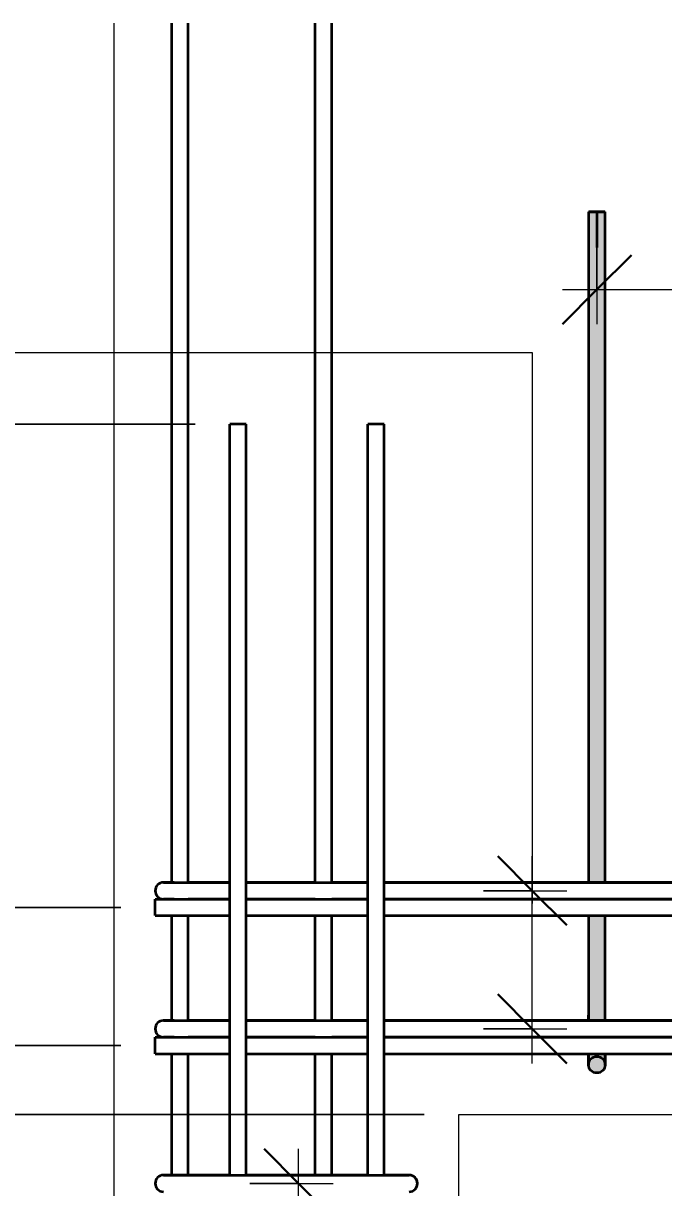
# Model space of a CAD drawing. Header units: millimetres. Extents: x -42469 to 17648, y -5898 to 81170.
# Drawn here: x 11741 to 12205, y 1797 to 2640 of the extents above; entities that cross this region are included whole.
import ezdxf

# ---------------------------------------------------------------- set-up
doc = ezdxf.new("R2010")
doc.units = ezdxf.units.MM
for name, color, linetype, lineweight in [('AA_Dim', 7, 'Continuous', 9), ('AA_Dim-25', 7, 'Continuous', 9), ('AA_Oformlenie', 7, 'Continuous', 9), ('AA_Vinoska', 7, 'Continuous', 9), ('AF_Stena_Опалубка', 253, 'Continuous', 18), ('KR_Armatura_Tonkie', 7, 'Continuous', 20)]:
    doc.layers.add(name, color=color, linetype=linetype, lineweight=lineweight)
doc.styles.add('ISOCPEUR_10', font='isocpeur.ttf', dxfattribs={"width": 0.9, "height": 62.5})
doc.styles.add('ISOCPEUR_11', font='isocpeur.ttf', dxfattribs={"width": 0.8, "height": 62.5})
doc.dimstyles.new('00_Точн_3_знака__прозр__3', dxfattribs={"dimscale": 304.8, "dimtxt": 62.248823, "dimasz": 0.139436, "dimexe": 0.123031, "dimexo": 0.082021, "dimgap": 0.008202, "dimtad": 1, "dimdec": 3, "dimrnd": 0.001, "dimdsep": 46, "dimtxsty": 'ISOCPEUR_10', "dimblk1": 'OBLIQUE', "dimblk2": 'OBLIQUE', "dimsah": 1, "dimcen": 0.09, "dimdle": 0.123031, "dimazin": 0, "dimtfac": 1, "dimtdec": 4, "dimtix": 1, "dimtmove": 1, "dimatfit": 3, "dimfxl": 1, "dimtvp": 1, "dimtolj": 1, "dimtzin": 0, "dimlwd": 18, "dimlwe": 18, "dimarcsym": 2})
doc.dimstyles.new('00_Точн_3_знака__прозр__4', dxfattribs={"dimscale": 304.8, "dimtxt": 62.248823, "dimasz": 0.139436, "dimexe": 0.123031, "dimexo": 0.082021, "dimgap": 0.008202, "dimtad": 1, "dimdec": 3, "dimrnd": 0.001, "dimdsep": 46, "dimtxsty": 'ISOCPEUR_10', "dimblk1": 'OBLIQUE', "dimblk2": 'OBLIQUE', "dimsah": 1, "dimcen": 0.09, "dimdle": 0.123031, "dimazin": 0, "dimtfac": 1, "dimtdec": 4, "dimtix": 1, "dimtmove": 0, "dimatfit": 3, "dimfxl": 1, "dimtvp": 1, "dimtolj": 1, "dimtzin": 0, "dimlwd": 18, "dimlwe": 18, "dimarcsym": 2})
doc.dimstyles.new('10_Раскладка_арматуры_с_засечками', dxfattribs={"dimscale": 304.8, "dimtxt": 0.18, "dimasz": 0.164042, "dimexe": 0.082021, "dimexo": 0, "dimgap": 0, "dimtad": 1, "dimdec": 3, "dimrnd": 0.001, "dimdsep": 46, "dimtxsty": 'ISOCPEUR_11', "dimblk1": 'OBLIQUE', "dimblk2": 'OBLIQUE', "dimsah": 1, "dimcen": 0.09, "dimdle": 0.082021, "dimazin": 0, "dimtfac": 1, "dimtdec": 4, "dimtix": 1, "dimtmove": 0, "dimatfit": 3, "dimfxl": 1, "dimtvp": 1, "dimtolj": 1, "dimtzin": 0, "dimlwd": 18, "dimlwe": 18, "dimarcsym": 2})
doc.dimstyles.new('10_Раскладка_арматуры_с_засечками_5', dxfattribs={"dimscale": 304.8, "dimtxt": 0.18, "dimasz": 0.164042, "dimexe": 0.082021, "dimexo": 0, "dimgap": 0, "dimtad": 1, "dimdec": 3, "dimrnd": 0.001, "dimdsep": 46, "dimtxsty": 'ISOCPEUR_11', "dimblk1": 'OBLIQUE', "dimblk2": 'OBLIQUE', "dimsah": 1, "dimcen": 0.09, "dimdle": 0.082021, "dimazin": 0, "dimtfac": 1, "dimtdec": 4, "dimtix": 1, "dimtmove": 2, "dimatfit": 3, "dimfxl": 1, "dimtvp": 1, "dimtolj": 1, "dimtzin": 0, "dimlwd": 18, "dimlwe": 18, "dimarcsym": 2})

# ---------------------------------------------------------------- blocks, each defined once
blk = doc.blocks.new('350_Стержень П торец СК-СГ _НесАрм_РабПлоск_ - 350_Стержень П торец СК-СГ _НесАрм_РабПлоск_-V37-Схема обрамления отверстия в стене 1200х1500')
at = {"layer": 'KR_Armatura_Tonkie', "lineweight": 35}
h = blk.add_hatch(color=256, dxfattribs=at)
h.paths.add_polyline_path([(77398.4, 1922), (77399.96, 1922), (77399.96, 1994), (77393.96, 1994), (77394.16, 1922), (77396.96, 1922)])
h.paths.add_polyline_path([(77398.66, 2018), (77399.96, 2018), (77399.96, 2503.86), (77393.96, 2503.86), (77394.16, 2018), (77398.4, 2018)])
h = blk.add_hatch(color=256, dxfattribs=at)
h.paths.add_polyline_path([(77399.96, 1922), (77405.96, 1922), (77405.75, 1994), (77399.96, 1994), (77399.96, 1931.3)])
h.paths.add_polyline_path([(77399.96, 2018), (77405.96, 2018), (77405.75, 2503.86), (77399.96, 2503.86), (77399.96, 2029.11)])
h = blk.add_hatch(color=256, dxfattribs=at)
h.paths.add_polyline_path([(77394.24, 1887.76), (77394.79, 1889.62), (77394.35, 1891.99), (77394.97, 1892.37), (77395.14, 1894), (77394.03, 1893.76), (77394.21, 1887.94)])
h.paths.add_polyline_path([(77395.65, 1890.16), (77395.94, 1890.42), (77396.96, 1891.2), (77399.41, 1891.93), (77399.96, 1892), (77399.96, 1892.3), (77395.55, 1894), (77395.65, 1890.19)])
h.paths.add_polyline_path([(77396.96, 1918), (77399.96, 1918), (77399.96, 1922), (77394.16, 1922), (77395.32, 1918), (77396.19, 1918)])
h.paths.add_polyline_path([(77395.09, 1918), (77393.96, 1922), (77394.47, 1918), (77394.76, 1918)])
h = blk.add_hatch(color=256, dxfattribs=at)
h.paths.add_polyline_path([(77405.96, 1886), (77405.53, 1889.24), (77405.46, 1888.25), (77405.79, 1887.26), (77405.96, 1886.01)])
h.paths.add_polyline_path([(77404.28, 1890.14), (77404.33, 1892.3), (77404.2, 1893.64), (77399.96, 1892), (77401.61, 1891.75), (77402.96, 1891.2), (77404.21, 1890.23)])
h.paths.add_polyline_path([(77405.84, 1918), (77405.95, 1918), (77405.75, 1922), (77405.75, 1918)])
h.paths.add_polyline_path([(77404.59, 1918), (77404.73, 1918), (77405.15, 1922), (77399.96, 1922), (77399.96, 1918), (77404.21, 1918)])
blk.add_hatch(color=256, dxfattribs=at).paths.add_polyline_path([(77399.96, 1880), (77401.61, 1880.25), (77402.96, 1880.8), (77404.69, 1882.4), (77405.15, 1883), (77405.75, 1884.45), (77405.96, 1886), (77405.75, 1887.55), (77405.15, 1889), (77404.2, 1890.24), (77402.96, 1891.2), (77401.51, 1891.8), (77399.96, 1892), (77398.4, 1891.8), (77396.96, 1891.2), (77395.71, 1890.24), (77394.76, 1889), (77394.16, 1887.55), (77393.96, 1886), (77394.16, 1884.45), (77395.22, 1882.4), (77395.71, 1881.76), (77396.96, 1880.8), (77398.4, 1880.2)])
at = {"layer": 'AA_Oformlenie'}
for start, end in [(90, 270), (270, 90)]:
    blk.add_arc((77399.96, 1886), 6, start, end, dxfattribs=at)
at = {"layer": 'KR_Armatura_Tonkie', "lineweight": 35}
for p, q in [((77393.96, 2503.86), (77393.96, 2018)), ((77393.96, 2503.86), (77399.96, 2503.86)), ((77399.96, 2503.86), (77394.16, 2503.86)), ((77394.16, 2503.86), (77399.96, 2503.86)), ((77399.96, 2503.86), (77394.16, 2503.86)), ((77399.96, 2503.86), (77401.51, 2503.86)), ((77401.51, 2503.86), (77399.96, 2503.86)), ((77399.96, 2503.86), (77405.96, 2503.86)), ((77401.51, 2503.86), (77399.96, 2503.86)), ((77399.96, 2503.86), (77399.96, 2477.88)), ((77399.96, 2503.86), (77399.96, 2477.88)), ((77401.62, 2503.86), (77405.75, 2503.86)), ((77405.75, 2503.86), (77401.62, 2503.86)), ((77405.75, 2503.86), (77401.62, 2503.86)), ((77405.96, 2018), (77405.96, 2503.86)), ((77393.96, 1994), (77393.96, 1922)), ((77405.96, 1922), (77405.96, 1994)), ((77393.96, 1918), (77393.96, 1922)), ((77393.96, 1922), (77393.96, 1918)), ((77405.96, 1918), (77405.96, 1922))]:
    blk.add_line(p, q, dxfattribs=at)
at = {"layer": 'KR_Armatura_Tonkie', "lineweight": 35, "flags": 128}
for points in [[(77393.96, 1886), (77393.96, 1887.96), (77393.96, 1893.63), (77393.96, 1894)], [(77393.96, 1894), (77393.96, 1891.82), (77393.96, 1887.07), (77393.96, 1886)], [(77405.96, 1894), (77405.96, 1891.82), (77405.96, 1887.07), (77405.96, 1886)], [(77405.96, 1886), (77405.96, 1887.96), (77405.96, 1893.63), (77405.96, 1894)]]:
    blk.add_lwpolyline(points, dxfattribs=at)
at = {"layer": 'KR_Armatura_Tonkie', "lineweight": 35}
blk.add_circle((77399.96, 1886), 6, dxfattribs=at)
blk = doc.blocks.new('350_Стержень П торец СК-СГ _НесАрм_РабПлоск_ - 350_Стержень П торец СК-СГ _НесАрм_РабПлоск_-V45-Схема обрамления отверстия в стене 1200х1500')
at = {"layer": 'KR_Armatura_Tonkie', "lineweight": 35}
h = blk.add_hatch(color=256, dxfattribs=at)
h.paths.add_polyline_path([(77399.96, 1922), (77399.96, 1994), (77393.96, 1994), (77394.16, 1922), (77398.4, 1922)])
h.paths.add_polyline_path([(77399.96, 2018), (77399.96, 2503.86), (77393.96, 2503.86), (77394.16, 2018), (77398.66, 2018)])
h = blk.add_hatch(color=256, dxfattribs=at)
h.paths.add_polyline_path([(77401.51, 1922), (77405.96, 1922), (77405.75, 1994), (77399.96, 1994), (77399.96, 1922)])
h.paths.add_polyline_path([(77400.21, 2018), (77405.96, 2018), (77405.75, 2503.86), (77399.96, 2503.86), (77399.96, 2018)])
h = blk.add_hatch(color=256, dxfattribs=at)
h.paths.add_polyline_path([(77394.87, 1889.15), (77395.64, 1890.51), (77395.58, 1892.3), (77395.4, 1894), (77394.87, 1892.29), (77394.39, 1891.8), (77394.84, 1889.31)])
h.paths.add_polyline_path([(77399.96, 1892.3), (77399.96, 1894), (77396.17, 1894), (77398.4, 1893)])
h.paths.add_polyline_path([(77396.96, 1918), (77399.96, 1918), (77399.96, 1922), (77394.16, 1922), (77395.33, 1918), (77396.19, 1918)])
h.paths.add_polyline_path([(77394.76, 1918), (77395.09, 1918), (77393.96, 1922), (77394.16, 1918), (77394.33, 1918), (77394.47, 1918)])
h = blk.add_hatch(color=256, dxfattribs=at)
h.paths.add_polyline_path([(77394.08, 1888.64), (77394.05, 1891.48), (77394.07, 1888.66)])
h.paths.add_polyline_path([(77393.96, 1918), (77394.01, 1918), (77393.96, 1919.08)])
h = blk.add_hatch(color=256, dxfattribs=at)
h.paths.add_polyline_path([(77405.4, 1888.4), (77405.94, 1891.94), (77405.92, 1894), (77404.46, 1894), (77404.28, 1891.1), (77404.41, 1889.96), (77405.15, 1889)])
h.paths.add_polyline_path([(77399.96, 1892.3), (77400.39, 1892.44), (77404.36, 1893.69), (77404.07, 1894), (77399.96, 1894)])
h.paths.add_polyline_path([(77399.96, 1918), (77401.85, 1918), (77402.96, 1922), (77399.96, 1922), (77399.96, 1919.08)])
h.paths.add_polyline_path([(77405.54, 1918), (77405.75, 1922), (77405.15, 1922), (77404.8, 1918), (77405.43, 1918)])
blk.add_hatch(color=256, dxfattribs=at).paths.add_polyline_path([(77399.96, 1880), (77401.61, 1880.25), (77402.96, 1880.8), (77404.69, 1882.4), (77405.15, 1883), (77405.75, 1884.45), (77405.96, 1886), (77405.75, 1887.55), (77405.15, 1889), (77404.2, 1890.24), (77402.96, 1891.2), (77401.51, 1891.8), (77399.96, 1892), (77398.4, 1891.8), (77396.96, 1891.2), (77395.71, 1890.24), (77394.76, 1889), (77394.16, 1887.55), (77393.96, 1886), (77394.16, 1884.45), (77395.22, 1882.4), (77395.71, 1881.76), (77396.96, 1880.8), (77398.4, 1880.2)])
at = {"layer": 'AA_Oformlenie'}
for start, end in [(90, 270), (270, 90)]:
    blk.add_arc((77399.96, 1886), 6, start, end, dxfattribs=at)
at = {"layer": 'KR_Armatura_Tonkie', "lineweight": 35}
for p, q in [((77393.96, 2503.86), (77393.96, 2018)), ((77393.96, 2503.86), (77399.96, 2503.86)), ((77399.96, 2503.86), (77394.16, 2503.86)), ((77399.96, 2503.86), (77394.16, 2503.86)), ((77394.16, 2503.86), (77399.96, 2503.86)), ((77399.96, 2503.86), (77405.96, 2503.86)), ((77401.51, 2503.86), (77399.96, 2503.86)), ((77399.96, 2503.86), (77401.51, 2503.86)), ((77401.51, 2503.86), (77399.96, 2503.86)), ((77399.96, 2503.86), (77399.96, 2477.88)), ((77399.96, 2503.86), (77399.96, 2477.88)), ((77405.75, 2503.86), (77401.62, 2503.86)), ((77401.62, 2503.86), (77405.75, 2503.86)), ((77405.75, 2503.86), (77401.62, 2503.86)), ((77405.96, 2018), (77405.96, 2503.86)), ((77393.96, 1994), (77393.96, 1922)), ((77405.96, 1922), (77405.96, 1994)), ((77393.96, 1922), (77393.96, 1918)), ((77393.96, 1918), (77393.96, 1922)), ((77405.96, 1918), (77405.96, 1922))]:
    blk.add_line(p, q, dxfattribs=at)
at = {"layer": 'KR_Armatura_Tonkie', "lineweight": 35, "flags": 128}
for points in [[(77393.96, 1894), (77393.96, 1891.82), (77393.96, 1887.07), (77393.96, 1886)], [(77393.96, 1886), (77393.96, 1887.96), (77393.96, 1893.63), (77393.96, 1894)], [(77405.96, 1886), (77405.96, 1887.96), (77405.96, 1893.63), (77405.96, 1894)], [(77405.96, 1894), (77405.96, 1891.82), (77405.96, 1887.07), (77405.96, 1886)]]:
    blk.add_lwpolyline(points, dxfattribs=at)
at = {"layer": 'KR_Armatura_Tonkie', "lineweight": 35}
blk.add_circle((77399.96, 1886), 6, dxfattribs=at)
blk = doc.blocks.new('DIMBLOCK129-Схема обрамления отверстия в стене 1200х1500')
at = {"layer": 'AA_Dim-25', "lineweight": 30}
for p, q in [((11632.08, 1900), (11610.83, 1921.25)), ((11632.08, 1900), (11653.33, 1878.75)), ((11632.08, 1850), (11610.83, 1871.25)), ((11632.08, 1850), (11653.33, 1828.75))]:
    blk.add_line(p, q, dxfattribs=at)
at = {"layer": 'AA_Dim-25', "lineweight": 18}
for p, q in [((11811.38, 1900), (11594.58, 1900)), ((11632.08, 1812.5), (11632.08, 1900)), ((11632.08, 1900), (11811.38, 1900)), ((11632.08, 1861.91), (11632.08, 1875)), ((11632.08, 1757.9), (11632.08, 1861.91)), ((12031.38, 1850), (11594.58, 1850)), ((11632.08, 1850), (12031.38, 1850))]:
    blk.add_line(p, q, dxfattribs=at)
at = {"layer": 'AA_Dim-25', "color": 0, "lineweight": 18, "insert": (11547.93, 1757.9), "char_height": 62.5, "width": 94.8097, "attachment_point": 1, "rotation": 90, "line_spacing_factor": 1.149209, "style": 'ISOCPEUR_10'}
blk.add_mtext('50', dxfattribs=at)
blk = doc.blocks.new('_Oblique')
at = {"color": 0, "linetype": 'ByBlock', "lineweight": -2}
blk.add_line((-0.5, -0.5), (0.5, 0.5), dxfattribs=at)
blk = doc.blocks.new('DIMBLOCK130-Схема обрамления отверстия в стене 1200х1500')
at = {"layer": 'AA_Dim-25', "lineweight": 18}
for p, q in [((11504.58, 2139.35), (11504.58, 2006.61)), ((11504.58, 2006.61), (11632.08, 1950)), ((11811.38, 2000), (11594.58, 2000)), ((11632.08, 1900), (11632.08, 2000)), ((11632.08, 2000), (11811.38, 2000)), ((11811.38, 1900), (11594.58, 1900)), ((11632.08, 1900), (11811.38, 1900))]:
    blk.add_line(p, q, dxfattribs=at)
at = {"layer": 'AA_Dim-25', "lineweight": 30}
for p, q in [((11632.08, 2000), (11610.83, 2021.25)), ((11632.08, 2000), (11653.33, 1978.75)), ((11632.08, 1900), (11610.83, 1921.25)), ((11632.08, 1900), (11653.33, 1878.75))]:
    blk.add_line(p, q, dxfattribs=at)
at = {"layer": 'AA_Dim-25', "color": 0, "lineweight": 18, "insert": (11420.43, 2031.61), "char_height": 62.5, "width": 129.286, "attachment_point": 1, "rotation": 90, "line_spacing_factor": 1.149209, "style": 'ISOCPEUR_10'}
blk.add_mtext('100', dxfattribs=at)
blk = doc.blocks.new('DIMBLOCK131-Схема обрамления отверстия в стене 1200х1500')
at = {"layer": 'AA_Dim-25', "lineweight": 18}
for p, q in [((11632.08, 2000), (11632.08, 2387.5)), ((11865.38, 2350), (11594.58, 2350)), ((11632.08, 2350), (11865.38, 2350)), ((11811.38, 2000), (11594.58, 2000)), ((11632.08, 2000), (11811.38, 2000))]:
    blk.add_line(p, q, dxfattribs=at)
at = {"layer": 'AA_Dim-25', "lineweight": 30}
for p, q in [((11632.08, 2350), (11610.83, 2371.25)), ((11632.08, 2350), (11653.33, 2328.75)), ((11632.08, 2000), (11610.83, 2021.25)), ((11632.08, 2000), (11653.33, 1978.75))]:
    blk.add_line(p, q, dxfattribs=at)
at = {"layer": 'AA_Dim-25', "color": 0, "lineweight": 18, "insert": (11547.93, 2115.74), "char_height": 62.5, "width": 142.2146, "attachment_point": 1, "rotation": 90, "line_spacing_factor": 1.149209, "style": 'ISOCPEUR_10'}
blk.add_mtext('350', dxfattribs=at)
blk = doc.blocks.new('DIMBLOCK155-Схема обрамления отверстия в стене 1200х1500')
at = {"layer": 'AA_Dim-25', "lineweight": 30}
for p, q in [((11940.22, 1800), (11915.22, 1825)), ((11940.22, 1800), (11965.22, 1775)), ((11940.22, 1600), (11915.22, 1625)), ((11940.22, 1600), (11965.22, 1575))]:
    blk.add_line(p, q, dxfattribs=at)
at = {"layer": 'AA_Dim-25', "lineweight": 18}
for p, q in [((11940.22, 1600), (11940.22, 1825)), ((11904.86, 1800), (11965.22, 1800)), ((11940.22, 1800), (11904.86, 1800)), ((11904.86, 1600), (11965.22, 1600)), ((11940.22, 1600), (11904.86, 1600))]:
    blk.add_line(p, q, dxfattribs=at)
blk = doc.blocks.new('DIMBLOCK156-Схема обрамления отверстия в стене 1200х1500')
at = {"layer": 'AA_Dim-25', "lineweight": 18}
for p, q in [((12156.38, 2482.84), (12156.38, 2422.49)), ((12156.38, 2447.49), (12156.38, 2482.84)), ((12356.38, 2482.84), (12356.38, 2422.49)), ((12356.38, 2447.49), (12356.38, 2482.84)), ((12131.38, 2447.49), (12356.38, 2447.49))]:
    blk.add_line(p, q, dxfattribs=at)
at = {"layer": 'AA_Dim-25', "lineweight": 30}
for p, q in [((12156.38, 2447.49), (12181.38, 2472.49)), ((12356.38, 2447.49), (12381.38, 2472.49)), ((12156.38, 2447.49), (12131.38, 2422.49)), ((12356.38, 2447.49), (12331.38, 2422.49))]:
    blk.add_line(p, q, dxfattribs=at)
blk = doc.blocks.new('DIMBLOCK165-Схема обрамления отверстия в стене 1200х1500')
at = {"layer": 'AA_Dim-25', "lineweight": 30}
for p, q in [((12109.55, 2012), (12084.55, 2037)), ((12109.55, 2012), (12134.55, 1987)), ((12109.55, 1912), (12084.55, 1937)), ((12109.55, 1912), (12134.55, 1887))]:
    blk.add_line(p, q, dxfattribs=at)
at = {"layer": 'AA_Dim-25', "lineweight": 18}
for p, q in [((12109.55, 1887), (12109.55, 2037)), ((12074.2, 2012), (12134.55, 2012)), ((12109.55, 2012), (12074.2, 2012)), ((12074.2, 1912), (12134.55, 1912)), ((12109.55, 1912), (12074.2, 1912))]:
    blk.add_line(p, q, dxfattribs=at)

msp = doc.modelspace()

# ---------------------------------------------------------------- linework, layer by layer
at = {"layer": 'AA_Vinoska'}
for p, q in [((12109.7831, 2401.5878), (11219.8208, 2401.5878)), ((12109.7831, 2002.8384), (12109.7831, 2401.5878))]:
    msp.add_line(p, q, dxfattribs=at)
at = {"layer": 'AF_Stena_Опалубка', "lineweight": 20}
for p, q in [((11806.3807, 2640.3746), (11806.3807, -489.3215)), ((12056.3807, 1850), (13256.3807, 1850)), ((12056.3807, 350), (12056.3807, 1850))]:
    msp.add_line(p, q, dxfattribs=at)
at = {"layer": 'KR_Armatura_Tonkie', "lineweight": 35}
for p, q in [((11848.3807, 2018), (11848.3807, 2640.3746)), ((11860.3807, 2018), (11860.3807, 2640.3746)), ((11952.3807, 2018), (11952.3807, 2640.3746)), ((11964.3807, 2018), (11964.3807, 2640.3746)), ((11902.3807, 2350), (11890.3807, 2350)), ((11890.3807, 1806), (11890.3807, 2350)), ((11902.3807, 2350), (11890.3807, 2350)), ((11890.3807, 2018), (11890.3807, 2350)), ((11902.3807, 1806), (11902.3807, 2350)), ((11902.3807, 2018), (11902.3807, 2350)), ((12002.3807, 2350), (11990.3807, 2350)), ((11990.3807, 1806), (11990.3807, 2350)), ((12002.3807, 2350), (11990.3807, 2350)), ((11990.3807, 2018), (11990.3807, 2350)), ((12002.3807, 1806), (12002.3807, 2350)), ((12002.3807, 2018), (12002.3807, 2350)), ((11850.0307, 2018), (11842.3807, 2018)), ((11842.3807, 2018), (11878.3807, 2018)), ((11878.3807, 2018), (11860.3807, 2018)), ((11890.3807, 2018), (11878.3807, 2018)), ((11878.3807, 2018), (11890.3807, 2018)), ((11952.3807, 2018), (11902.3807, 2018)), ((11902.3807, 2018), (11990.3807, 2018)), ((11990.3807, 2018), (11964.3807, 2018)), ((12656.3807, 2018), (12002.3807, 2018)), ((12002.3807, 2018), (12656.3807, 2018)), ((11836.3807, 2006), (11890.3807, 2006)), ((11836.3807, 1994), (11836.3807, 2006)), ((11836.3807, 2006), (11890.3807, 2006)), ((11836.3807, 1994), (11836.3807, 2006)), ((11850.0307, 2006), (11842.3807, 2006)), ((11842.3807, 2006), (11878.3807, 2006)), ((11878.3807, 2006), (11860.3807, 2006)), ((11890.3807, 2006), (11878.3807, 2006)), ((11878.3807, 2006), (11890.3807, 2006)), ((11902.3807, 2006), (11990.3807, 2006)), ((11902.3807, 2006), (11990.3807, 2006)), ((11952.3807, 2006), (11902.3807, 2006)), ((11902.3807, 2006), (11990.3807, 2006)), ((11990.3807, 2006), (11964.3807, 2006)), ((12002.3807, 2006), (13310.3807, 2006)), ((12002.3807, 2006), (13310.3807, 2006)), ((12656.3807, 2006), (12002.3807, 2006)), ((12002.3807, 2006), (12656.3807, 2006)), ((11836.3807, 1994), (11890.3807, 1994)), ((11836.3807, 1994), (11890.3807, 1994)), ((11848.3807, 1918), (11848.3807, 1994)), ((11860.3807, 1918), (11860.3807, 1994)), ((11890.3807, 1918), (11890.3807, 1994)), ((11902.3807, 1994), (11990.3807, 1994)), ((11902.3807, 1994), (11990.3807, 1994)), ((11902.3807, 1918), (11902.3807, 1994)), ((11952.3807, 1918), (11952.3807, 1994)), ((11964.3807, 1918), (11964.3807, 1994)), ((11990.3807, 1918), (11990.3807, 1994)), ((12002.3807, 1994), (13310.3807, 1994)), ((12002.3807, 1994), (13310.3807, 1994)), ((12002.3807, 1918), (12002.3807, 1994)), ((11850.0307, 1918), (11842.3807, 1918)), ((11842.3807, 1918), (11878.3807, 1918)), ((11878.3807, 1918), (11860.3807, 1918)), ((11890.3807, 1918), (11878.3807, 1918)), ((11878.3807, 1918), (11890.3807, 1918)), ((11952.3807, 1918), (11902.3807, 1918)), ((11902.3807, 1918), (11990.3807, 1918)), ((11990.3807, 1918), (11964.3807, 1918)), ((12656.3807, 1918), (12002.3807, 1918)), ((12002.3807, 1918), (12656.3807, 1918)), ((11836.3807, 1906), (11890.3807, 1906)), ((11836.3807, 1894), (11836.3807, 1906)), ((11836.3807, 1906), (11890.3807, 1906)), ((11836.3807, 1894), (11836.3807, 1906)), ((11850.0307, 1906), (11842.3807, 1906)), ((11842.3807, 1906), (11878.3807, 1906)), ((11878.3807, 1906), (11860.3807, 1906)), ((11890.3807, 1906), (11878.3807, 1906)), ((11878.3807, 1906), (11890.3807, 1906)), ((11902.3807, 1906), (11990.3807, 1906)), ((11902.3807, 1906), (11990.3807, 1906)), ((11952.3807, 1906), (11902.3807, 1906)), ((11902.3807, 1906), (11990.3807, 1906)), ((11990.3807, 1906), (11964.3807, 1906)), ((12002.3807, 1906), (13310.3807, 1906)), ((12002.3807, 1906), (13310.3807, 1906)), ((12656.3807, 1906), (12002.3807, 1906)), ((12002.3807, 1906), (12656.3807, 1906)), ((11836.3807, 1894), (11890.3807, 1894)), ((11836.3807, 1894), (11890.3807, 1894)), ((11848.3807, 1806), (11848.3807, 1894)), ((11860.3807, 1806), (11860.3807, 1894)), ((11890.3807, 1806), (11890.3807, 1894)), ((11902.3807, 1894), (11990.3807, 1894)), ((11902.3807, 1894), (11990.3807, 1894)), ((11902.3807, 1806), (11902.3807, 1894)), ((11952.3807, 1806), (11952.3807, 1894)), ((11964.3807, 1806), (11964.3807, 1894)), ((11990.3807, 1806), (11990.3807, 1894)), ((12002.3807, 1894), (13310.3807, 1894)), ((12002.3807, 1894), (13310.3807, 1894)), ((12002.3807, 1806), (12002.3807, 1894)), ((11878.3807, 1806), (11842.3807, 1806)), ((11842.3807, 1806), (11878.3807, 1806)), ((11890.3807, 1806), (11878.3807, 1806)), ((11878.3807, 1806), (11984.3807, 1806)), ((11984.3807, 1806), (11902.3807, 1806)), ((11921.7593, 1806), (11958.9249, 1806)), ((11958.9249, 1806), (12020.3807, 1806)), ((11990.3807, 1806), (11972.671, 1806)), ((11990.4211, 1806), (11984.3807, 1806)), ((11984.3807, 1806), (12020.3807, 1806)), ((12020.3807, 1806), (12002.3807, 1806)), ((12009.8366, 1806), (12002.3807, 1806)), ((12020.3807, 1806), (12009.8366, 1806))]:
    msp.add_line(p, q, dxfattribs=at)
for centre, start, end in [((11842.3807, 2012), 90, 270), ((11842.3807, 2012), 90, 270), ((11842.3807, 1912), 90, 270), ((11842.3807, 1912), 90, 270), ((11842.3807, 1800), 90, 270), ((11842.3807, 1800), 90, 270), ((12020.3807, 1800), 270, 90), ((12020.3807, 1800), 330, 90), ((12020.3807, 1800), 270, 90)]:
    msp.add_arc(centre, 6, start, end, dxfattribs=at)

# ---------------------------------------------------------------- block references
for name in ['350_Стержень П торец СК-СГ _НесАрм_РабПлоск_ - 350_Стержень П торец СК-СГ _НесАрм_РабПлоск_-V37-Схема обрамления отверстия в стене 1200х1500', '350_Стержень П торец СК-СГ _НесАрм_РабПлоск_ - 350_Стержень П торец СК-СГ _НесАрм_РабПлоск_-V45-Схема обрамления отверстия в стене 1200х1500']:
    msp.add_blockref(name, (-65243.5756, 0), dxfattribs=at)

# ---------------------------------------------------------------- dimensions: what is measured, and where the dimension line sits
at = {"layer": 'AA_Dim', "lineweight": 18}
dim = msp.add_linear_dim(base=(12356.3807, 2447.4881), p1=(12156.3807, 2482.8434), p2=(12356.3807, 2482.8434), dimstyle='10_Раскладка_арматуры_с_засечками', override={"dimpost": '<>', "dimfxl": 200}, dxfattribs=at)
dim.commit()
dim.dimension.update_dxf_attribs({"geometry": 'DIMBLOCK156-Схема обрамления отверстия в стене 1200х1500', "text_midpoint": (12256.3807, 2478.7381)})
for base, p1, p2, dimstyle, override, picture, middle in [((11632.0818, 2350), (11836.3807, 2000), (11890.3807, 2350), '00_Точн_3_знака__прозр__4', {"dimpost": '<>', "dimfxl": 354.141215}, 'DIMBLOCK131-Схема обрамления отверстия в стене 1200х1500', (11598.3318, 2175)), ((12109.5513, 2012), (12074.196, 1912), (12074.196, 2012), '10_Раскладка_арматуры_с_засечками_5', {"dimpost": '<>', "dimfxl": 100}, 'DIMBLOCK165-Схема обрамления отверстия в стене 1200х1500', (12078.3013, 1962)), ((11940.2188, 1800), (11904.8635, 1600), (11904.8635, 1800), '10_Раскладка_арматуры_с_засечками', {"dimpost": '<>', "dimfxl": 200}, 'DIMBLOCK155-Схема обрамления отверстия в стене 1200х1500', (11908.9688, 1700))]:
    dim = msp.add_linear_dim(base=base, p1=p1, p2=p2, angle=90, dimstyle=dimstyle, override=override, dxfattribs=at)
    dim.commit()
    dim.dimension.update_dxf_attribs({"geometry": picture, "text_midpoint": middle})
for base, p1, p2, override, picture, middle in [((11632.0818, 2000), (11836.3807, 1900), (11836.3807, 2000), {"dimpost": '<>', "dimfxl": 100}, 'DIMBLOCK130-Схема обрамления отверстия в стене 1200х1500', (11462.0949, 2096.2556)), ((11632.0818, 1900), (12056.3807, 1850), (11836.3807, 1900), {"dimpost": '<>', "dimfxl": 225.610283}, 'DIMBLOCK129-Схема обрамления отверстия в стене 1200х1500', (11589.5949, 1805.3071))]:
    dim = msp.add_linear_dim(base=base, p1=p1, p2=p2, angle=90, dimstyle='00_Точн_3_знака__прозр__3', override=override, dxfattribs=at)
    dim.commit()
    dim.dimension.update_dxf_attribs({"geometry": picture, "text_midpoint": middle, "dimtype": 160, "text_rotation": 90})

doc.saveas('drawing.dxf')
